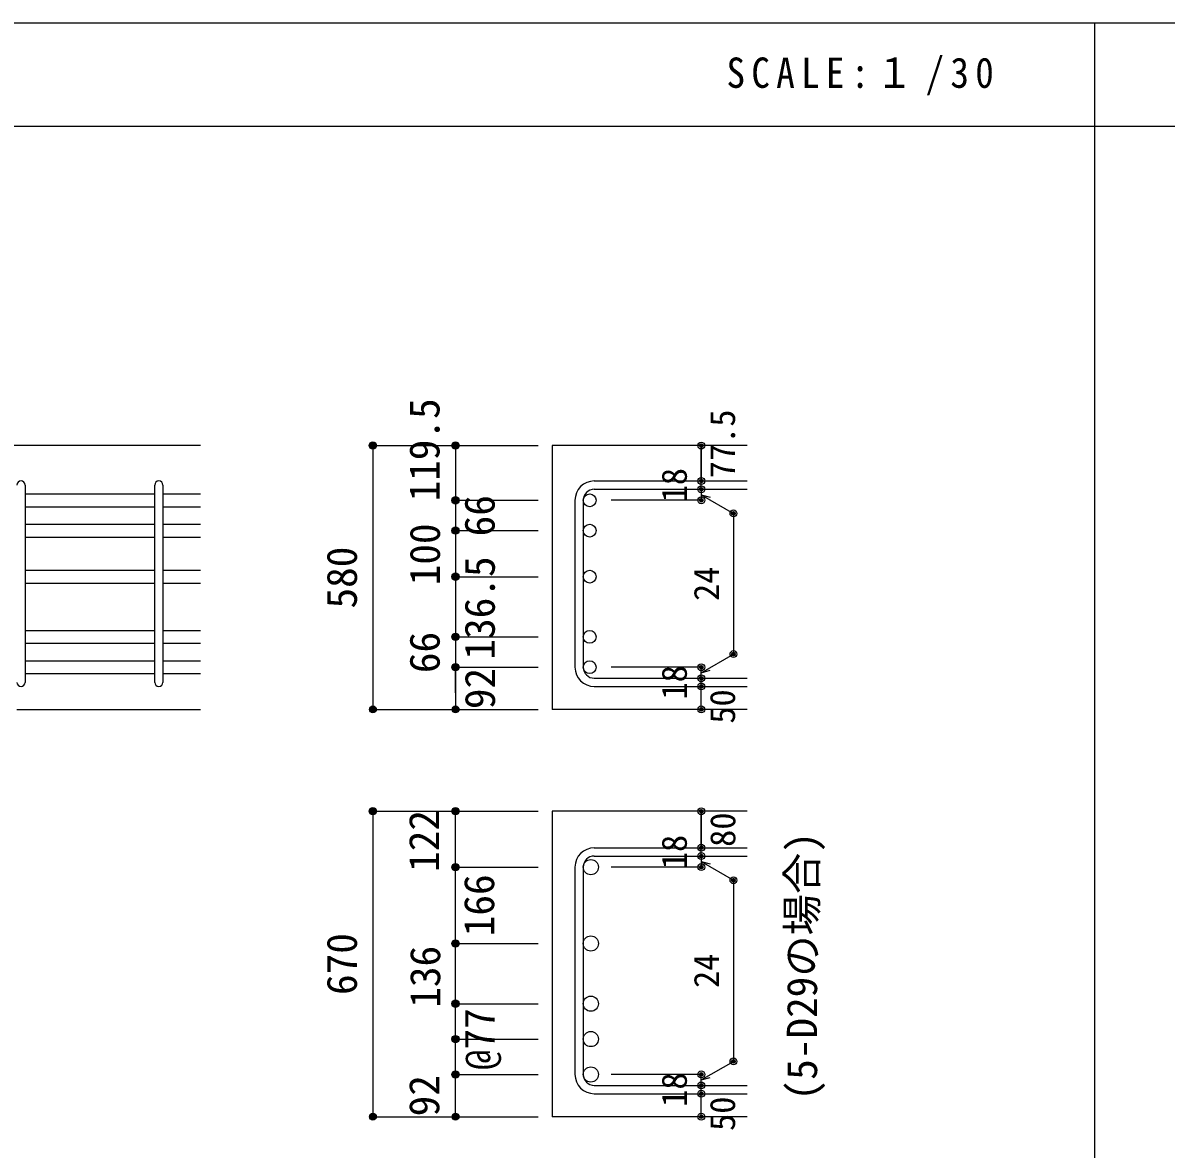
# Model space of a CAD drawing. Units: millimetres at full size, sheet at 1:30; details may follow other scales. Extents: x -5973 to 5954, y -4195 to 4201.
# Drawn here: x -3458 to -969, y 1749 to 4201 of the extents above; entities that cross this region are included whole.
import ezdxf
from ezdxf.enums import TextEntityAlignment as Align

# ---------------------------------------------------------------- set-up
doc = ezdxf.new("R2010")
doc.units = ezdxf.units.MM
doc.header["$LTSCALE"] = 30
doc.header["$PDMODE"] = 32
doc.header["$PDSIZE"] = 15
for name, color, linetype in [('0-1_躯体線', 2, 'Continuous'), ('0-5_基礎梁筋', 7, 'Continuous'), ('0-6_スタラップ筋', 7, 'Continuous'), ('0-7_文字', 4, 'Continuous'), ('0-D_寸法', 4, 'Continuous'), ('6-7_文字', 7, 'Continuous'), ('F-0_枠', 6, 'Continuous')]:
    doc.layers.add(name, color=color, linetype=linetype)
doc.styles.add('ＭＳ ゴシック', font='')
doc.styles.get('ＭＳ ゴシック').set_extended_font_data('MS Gothic')

msp = doc.modelspace()

# ---------------------------------------------------------------- linework, layer by layer
at = {"layer": '0-1_躯体線'}
for p, q in [((-3070.8, 3281.03), (-5120.8, 3281.03)), ((-1880.8, 3281.03), (-2305.8, 3281.03)), ((-2305.8, 3281.03), (-2305.8, 2706.53)), ((-3470.8, 2706.53), (-3070.8, 2706.53)), ((-1880.8, 2706.53), (-2305.8, 2706.53)), ((-1880.8, 2484.96), (-2305.8, 2484.96)), ((-2305.8, 2484.96), (-2305.8, 1819.96)), ((-1880.8, 1819.96), (-2305.8, 1819.96))]:
    msp.add_line(p, q, dxfattribs=at)
at = {"layer": '0-5_基礎梁筋'}
for p, q in [((-3452.8, 3175.83), (-3170.8, 3175.83)), ((-3152.8, 3175.83), (-3070.8, 3175.83)), ((-3452.8, 3147.83), (-3170.8, 3147.83)), ((-3152.8, 3147.83), (-3070.8, 3147.83)), ((-3452.8, 3109.83), (-3170.8, 3109.83)), ((-3152.8, 3109.83), (-3070.8, 3109.83)), ((-3452.8, 3081.83), (-3170.8, 3081.83)), ((-3152.8, 3081.83), (-3070.8, 3081.83)), ((-3452.8, 3009.53), (-3170.8, 3009.53)), ((-3152.8, 3009.53), (-3070.8, 3009.53)), ((-3452.8, 2981.53), (-3170.8, 2981.53)), ((-3152.8, 2981.53), (-3070.8, 2981.53)), ((-3452.8, 2878.53), (-3170.8, 2878.53)), ((-3152.8, 2878.53), (-3070.8, 2878.53)), ((-3452.8, 2850.53), (-3170.8, 2850.53)), ((-3152.8, 2850.53), (-3070.8, 2850.53)), ((-3452.8, 2812.53), (-3170.8, 2812.53)), ((-3152.8, 2812.53), (-3070.8, 2812.53)), ((-3452.8, 2784.53), (-3170.8, 2784.53)), ((-3152.8, 2784.53), (-3070.8, 2784.53))]:
    msp.add_line(p, q, dxfattribs=at)
at = {"layer": '0-5_基礎梁筋', "color": 3}
for centre, radius in [((-2223.8, 3161.83), 14), ((-2223.8, 3095.83), 14), ((-2223.8, 2995.53), 14), ((-2223.8, 2864.53), 14), ((-2223.8, 2798.53), 14), ((-2221.3, 2363.27), 16.5), ((-2221.3, 2196.96), 16.5), ((-2221.3, 2065.96), 16.5), ((-2221.3, 1988.96), 16.5), ((-2221.3, 1911.96), 16.5)]:
    msp.add_circle(centre, radius, dxfattribs=at)
at = {"layer": '0-6_スタラップ筋'}
for p, q in [((-3452.8, 3194.83), (-3452.8, 2765.53)), ((-3170.8, 2765.53), (-3170.8, 3194.83)), ((-3152.8, 3194.83), (-3152.8, 2765.53)), ((-2213.8, 3203.83), (-1880.8, 3203.83)), ((-2255.8, 3161.83), (-2255.8, 2798.53)), ((-2237.8, 3161.83), (-2237.8, 2798.53)), ((-2213.8, 3185.83), (-1880.8, 3185.83)), ((-2213.8, 2774.53), (-1880.8, 2774.53)), ((-2213.8, 2756.53), (-1880.8, 2756.53)), ((-2213.8, 2405.27), (-1880.8, 2405.27)), ((-2213.8, 2387.27), (-1880.8, 2387.27)), ((-2255.8, 2363.27), (-2255.8, 1911.96)), ((-2237.8, 2363.27), (-2237.8, 1911.96)), ((-2213.8, 1887.96), (-1880.8, 1887.96)), ((-2213.8, 1869.96), (-1880.8, 1869.96))]:
    msp.add_line(p, q, dxfattribs=at)
for centre, radius, start, end in [((-3461.8, 3194.83), 9, 0, 180), ((-3161.8, 3194.83), 9, 0, 180), ((-2213.8, 3161.83), 42, 90, 180), ((-2213.8, 3161.83), 24, 90, 180), ((-2213.8, 2798.53), 42, 180, 270), ((-2213.8, 2798.53), 24, 180, 270), ((-3461.8, 2765.53), 9, 180, 0), ((-3161.8, 2765.53), 9, 180, 0), ((-2213.8, 2363.27), 42, 90, 180), ((-2213.8, 2363.27), 24, 90, 180), ((-2213.8, 1911.96), 42, 180, 270), ((-2213.8, 1911.96), 24, 180, 270)]:
    msp.add_arc(centre, radius, start, end, dxfattribs=at)
at = {"layer": '0-D_寸法'}
for p, q in [((-2695.8, 3281.03), (-2515.8, 3281.03)), ((-2695.8, 3281.03), (-2515.8, 3281.03)), ((-2695.8, 3281.03), (-2695.8, 2706.53)), ((-2515.8, 3281.03), (-2335.8, 3281.03)), ((-2515.8, 3281.03), (-2335.8, 3281.03)), ((-2515.8, 3281.03), (-2515.8, 2706.53)), ((-1980.8, 3203.83), (-1980.8, 3281.03)), ((-1980.8, 3281.03), (-1980.8, 3203.83)), ((-1980.8, 3185.83), (-1980.8, 3203.83)), ((-2515.8, 3161.83), (-2335.8, 3161.83)), ((-2515.8, 3161.83), (-2335.8, 3161.83)), ((-1980.8, 3161.83), (-2176.89, 3161.83)), ((-1980.8, 3185.83), (-1980.8, 3161.83)), ((-1980.8, 3173.83), (-1910.74, 3133.39)), ((-1980.8, 3173.83), (-1961.48, 3168.66)), ((-1910.74, 3133.39), (-1910.74, 2826.98)), ((-2515.8, 3095.83), (-2335.8, 3095.83)), ((-2515.8, 3095.83), (-2335.8, 3095.83)), ((-2515.8, 2995.53), (-2335.8, 2995.53)), ((-2515.8, 2995.53), (-2335.8, 2995.53)), ((-2515.8, 2864.53), (-2335.8, 2864.53)), ((-1980.8, 2786.53), (-1910.74, 2826.98)), ((-2515.8, 2798.53), (-2335.8, 2798.53)), ((-2515.8, 2742.57), (-2515.8, 2798.53)), ((-1980.8, 2798.53), (-2176.89, 2798.53)), ((-1980.8, 2774.53), (-1980.8, 2798.53)), ((-1980.8, 2786.53), (-1961.48, 2791.71)), ((-1980.8, 2756.53), (-1980.8, 2774.53)), ((-1980.8, 2706.53), (-1980.8, 2756.53)), ((-2695.8, 2706.53), (-2515.8, 2706.53)), ((-2515.8, 2706.53), (-2335.8, 2706.53)), ((-2695.8, 2484.96), (-2515.8, 2484.96)), ((-2695.8, 2484.96), (-2515.8, 2484.96)), ((-2695.8, 2484.96), (-2695.8, 1819.96)), ((-2515.8, 2484.96), (-2335.8, 2484.96)), ((-2515.8, 2484.96), (-2335.8, 2484.96)), ((-2515.8, 1819.96), (-2515.8, 2484.96)), ((-1980.8, 2405.27), (-1980.8, 2484.96)), ((-1980.8, 2484.96), (-1980.8, 2405.27)), ((-1980.8, 2387.27), (-1980.8, 2405.27)), ((-1980.8, 2387.27), (-1980.8, 2363.27)), ((-1980.8, 2375.27), (-1910.74, 2334.82)), ((-1980.8, 2375.27), (-1961.48, 2370.09)), ((-2515.8, 2363.27), (-2335.8, 2363.27)), ((-2515.8, 2363.27), (-2335.8, 2363.27)), ((-1980.8, 2363.27), (-2176.89, 2363.27)), ((-1910.74, 2334.82), (-1910.74, 1940.41)), ((-2515.8, 2196.96), (-2335.8, 2196.96)), ((-2515.8, 2196.96), (-2335.8, 2196.96)), ((-2515.8, 2065.96), (-2335.8, 2065.96)), ((-2515.8, 1988.96), (-2335.8, 1988.96)), ((-1980.8, 1899.96), (-1910.74, 1940.41)), ((-2515.8, 1911.96), (-2335.8, 1911.96)), ((-1980.8, 1911.96), (-2176.89, 1911.96)), ((-1980.8, 1887.96), (-1980.8, 1911.96)), ((-1980.8, 1899.96), (-1961.48, 1905.14)), ((-1980.8, 1869.96), (-1980.8, 1887.96)), ((-1980.8, 1819.96), (-1980.8, 1869.96)), ((-2695.8, 1819.96), (-2515.8, 1819.96)), ((-2515.8, 1819.96), (-2335.8, 1819.96))]:
    msp.add_line(p, q, dxfattribs=at)
for centre, radius in [((-2695.8, 3281.03), 8), ((-2695.8, 3281.03), 7.2), ((-2695.8, 3281.03), 6.4), ((-2695.8, 3281.03), 5.6), ((-2695.8, 3281.03), 4.8), ((-2515.8, 3281.03), 8), ((-2515.8, 3281.03), 7.2), ((-2515.8, 3281.03), 6.4), ((-2515.8, 3281.03), 5.6), ((-2515.8, 3281.03), 4.8), ((-2695.8, 3281.03), 4), ((-2695.8, 3281.03), 3.2), ((-2695.8, 3281.03), 2.4), ((-2695.8, 3281.03), 1.6), ((-2695.8, 3281.03), 0.8), ((-2515.8, 3281.03), 4), ((-2515.8, 3281.03), 3.2), ((-2515.8, 3281.03), 2.4), ((-2515.8, 3281.03), 0.8), ((-1980.8, 3281.03), 4), ((-1980.8, 3281.03), 3.6), ((-1980.8, 3281.03), 3.2), ((-1980.8, 3281.03), 2.8), ((-1980.8, 3281.03), 2.4), ((-1980.8, 3281.03), 2), ((-1980.8, 3281.03), 1.6), ((-1980.8, 3281.03), 1.2), ((-1980.8, 3281.03), 0.8), ((-1980.8, 3281.03), 0.4), ((-1980.8, 3203.83), 4), ((-1980.8, 3185.83), 4), ((-1980.8, 3203.83), 3.6), ((-1980.8, 3185.83), 3.6), ((-1980.8, 3203.83), 3.2), ((-1980.8, 3185.83), 3.2), ((-1980.8, 3203.83), 2.8), ((-1980.8, 3185.83), 2.8), ((-1980.8, 3203.83), 2.4), ((-1980.8, 3185.83), 2.4), ((-1980.8, 3203.83), 2), ((-1980.8, 3185.83), 2), ((-1980.8, 3203.83), 1.6), ((-1980.8, 3185.83), 1.6), ((-1980.8, 3203.83), 1.2), ((-1980.8, 3185.83), 1.2), ((-1980.8, 3203.83), 0.8), ((-1980.8, 3185.83), 0.8), ((-1980.8, 3203.83), 0.4), ((-1980.8, 3185.83), 0.4), ((-2515.8, 3161.83), 8), ((-2515.8, 3161.83), 7.2), ((-2515.8, 3161.83), 6.4), ((-2515.8, 3161.83), 5.6), ((-2515.8, 3161.83), 4.8), ((-2515.8, 3161.83), 4), ((-2515.8, 3161.83), 3.2), ((-2515.8, 3161.83), 2.4), ((-2515.8, 3161.83), 1.6), ((-2515.8, 3161.83), 0.8), ((-1980.8, 3161.83), 4), ((-1980.8, 3161.83), 3.6), ((-1980.8, 3161.83), 3.2), ((-1980.8, 3161.83), 2.8), ((-1980.8, 3161.83), 2.4), ((-1980.8, 3161.83), 2), ((-1980.8, 3161.83), 1.6), ((-1980.8, 3161.83), 1.2), ((-1980.8, 3161.83), 0.8), ((-1980.8, 3161.83), 0.4), ((-1910.74, 3133.39), 4), ((-1910.74, 3133.39), 3.6), ((-1910.74, 3133.39), 3.2), ((-1910.74, 3133.39), 2.8), ((-1910.74, 3133.39), 2.4), ((-1910.74, 3133.39), 2), ((-1910.74, 3133.39), 1.6), ((-1910.74, 3133.39), 1.2), ((-1910.74, 3133.39), 0.8), ((-1910.74, 3133.39), 0.4), ((-2515.8, 3095.83), 8), ((-2515.8, 3095.83), 7.2), ((-2515.8, 3095.83), 6.4), ((-2515.8, 3095.83), 5.6), ((-2515.8, 3095.83), 4.8), ((-2515.8, 3095.83), 4), ((-2515.8, 3095.83), 3.2), ((-2515.8, 3095.83), 2.4), ((-2515.8, 3095.83), 1.6), ((-2515.8, 3095.83), 0.8), ((-2515.8, 2995.53), 8), ((-2515.8, 2995.53), 7.2), ((-2515.8, 2995.53), 6.4), ((-2515.8, 2995.53), 5.6), ((-2515.8, 2995.53), 4.8), ((-2515.8, 2995.53), 4), ((-2515.8, 2995.53), 3.2), ((-2515.8, 2995.53), 2.4), ((-2515.8, 2995.53), 1.6), ((-2515.8, 2995.53), 0.8), ((-2515.8, 2864.53), 8), ((-2515.8, 2864.53), 7.2), ((-2515.8, 2864.53), 6.4), ((-2515.8, 2864.53), 5.6), ((-2515.8, 2864.53), 4.8), ((-2515.8, 2864.53), 4), ((-2515.8, 2864.53), 3.2), ((-2515.8, 2864.53), 2.4), ((-2515.8, 2864.53), 1.6), ((-2515.8, 2864.53), 0.8), ((-1910.74, 2826.98), 4), ((-1910.74, 2826.98), 3.6), ((-1910.74, 2826.98), 3.2), ((-1910.74, 2826.98), 2.8), ((-1910.74, 2826.98), 2.4), ((-1910.74, 2826.98), 2), ((-1910.74, 2826.98), 1.6), ((-1910.74, 2826.98), 1.2), ((-1910.74, 2826.98), 0.8), ((-1910.74, 2826.98), 0.4), ((-2515.8, 2798.53), 8), ((-2515.8, 2798.53), 7.2), ((-2515.8, 2798.53), 6.4), ((-2515.8, 2798.53), 5.6), ((-2515.8, 2798.53), 4.8), ((-2515.8, 2798.53), 4), ((-2515.8, 2798.53), 3.2), ((-2515.8, 2798.53), 2.4), ((-2515.8, 2798.53), 1.6), ((-2515.8, 2798.53), 0.8), ((-1980.8, 2798.53), 4), ((-1980.8, 2798.53), 3.6), ((-1980.8, 2798.53), 3.2), ((-1980.8, 2798.53), 2.8), ((-1980.8, 2798.53), 2.4), ((-1980.8, 2798.53), 2), ((-1980.8, 2798.53), 1.6), ((-1980.8, 2798.53), 1.2), ((-1980.8, 2798.53), 0.8), ((-1980.8, 2798.53), 0.4), ((-1980.8, 2774.53), 4), ((-1980.8, 2774.53), 3.6), ((-1980.8, 2774.53), 3.2), ((-1980.8, 2774.53), 2.8), ((-1980.8, 2774.53), 2.4), ((-1980.8, 2774.53), 2), ((-1980.8, 2774.53), 1.6), ((-1980.8, 2774.53), 1.2), ((-1980.8, 2774.53), 0.8), ((-1980.8, 2774.53), 0.4), ((-1980.8, 2756.53), 4), ((-1980.8, 2756.53), 3.6), ((-1980.8, 2756.53), 3.2), ((-1980.8, 2756.53), 2.8), ((-1980.8, 2756.53), 2.4), ((-1980.8, 2756.53), 2), ((-1980.8, 2756.53), 1.6), ((-1980.8, 2756.53), 1.2), ((-1980.8, 2756.53), 0.8), ((-1980.8, 2756.53), 0.4), ((-2695.8, 2706.53), 7.2), ((-2515.8, 2706.53), 7.2), ((-2695.8, 2706.53), 6.4), ((-2695.8, 2706.53), 5.6), ((-2695.8, 2706.53), 4.8), ((-2695.8, 2706.53), 4), ((-2695.8, 2706.53), 3.2), ((-2695.8, 2706.53), 2.4), ((-2695.8, 2706.53), 1.6), ((-2695.8, 2706.53), 0.8), ((-2515.8, 2706.53), 6.4), ((-2515.8, 2706.53), 5.6), ((-2515.8, 2706.53), 4.8), ((-2515.8, 2706.53), 4), ((-2515.8, 2706.53), 3.2), ((-2515.8, 2706.53), 2.4), ((-2515.8, 2706.53), 1.6), ((-2515.8, 2706.53), 0.8), ((-1980.8, 2706.53), 4), ((-1980.8, 2706.53), 3.6), ((-1980.8, 2706.53), 3.2), ((-1980.8, 2706.53), 2.8), ((-1980.8, 2706.53), 2.4), ((-1980.8, 2706.53), 2), ((-1980.8, 2706.53), 1.6), ((-1980.8, 2706.53), 1.2), ((-1980.8, 2706.53), 0.8), ((-1980.8, 2706.53), 0.4), ((-2695.8, 2484.96), 8), ((-2695.8, 2484.96), 7.2), ((-2695.8, 2484.96), 6.4), ((-2695.8, 2484.96), 5.6), ((-2695.8, 2484.96), 4.8), ((-2515.8, 2484.96), 8), ((-2515.8, 2484.96), 7.2), ((-2515.8, 2484.96), 6.4), ((-2515.8, 2484.96), 5.6), ((-2515.8, 2484.96), 4.8), ((-2695.8, 2484.96), 4), ((-2695.8, 2484.96), 3.2), ((-2695.8, 2484.96), 2.4), ((-2695.8, 2484.96), 1.6), ((-2695.8, 2484.96), 0.8), ((-2515.8, 2484.96), 4), ((-2515.8, 2484.96), 3.2), ((-2515.8, 2484.96), 2.4), ((-2515.8, 2484.96), 0.8), ((-1980.8, 2484.96), 4), ((-1980.8, 2484.96), 3.6), ((-1980.8, 2484.96), 3.2), ((-1980.8, 2484.96), 2.8), ((-1980.8, 2484.96), 2.4), ((-1980.8, 2484.96), 2), ((-1980.8, 2484.96), 1.6), ((-1980.8, 2484.96), 1.2), ((-1980.8, 2484.96), 0.8), ((-1980.8, 2484.96), 0.4), ((-1980.8, 2405.27), 4), ((-1980.8, 2387.27), 4), ((-1980.8, 2405.27), 3.6), ((-1980.8, 2387.27), 3.6), ((-1980.8, 2405.27), 3.2), ((-1980.8, 2387.27), 3.2), ((-1980.8, 2405.27), 2.8), ((-1980.8, 2387.27), 2.8), ((-1980.8, 2405.27), 2.4), ((-1980.8, 2387.27), 2.4), ((-1980.8, 2405.27), 2), ((-1980.8, 2405.27), 1.6), ((-1980.8, 2405.27), 1.2), ((-1980.8, 2405.27), 0.8), ((-1980.8, 2405.27), 0.4), ((-2515.8, 2363.27), 8), ((-2515.8, 2363.27), 7.2), ((-2515.8, 2363.27), 6.4), ((-2515.8, 2363.27), 5.6), ((-2515.8, 2363.27), 4.8), ((-2515.8, 2363.27), 4), ((-2515.8, 2363.27), 3.2), ((-2515.8, 2363.27), 2.4), ((-2515.8, 2363.27), 1.6), ((-1980.8, 2363.27), 4), ((-1980.8, 2363.27), 3.6), ((-1980.8, 2363.27), 3.2), ((-1980.8, 2363.27), 2.8), ((-1980.8, 2363.27), 2.4), ((-1980.8, 2387.27), 2), ((-1980.8, 2363.27), 2), ((-1980.8, 2387.27), 1.6), ((-1980.8, 2363.27), 1.6), ((-1980.8, 2387.27), 1.2), ((-1980.8, 2387.27), 0.8), ((-1980.8, 2387.27), 0.4), ((-2515.8, 2363.27), 0.8), ((-1980.8, 2363.27), 1.2), ((-1980.8, 2363.27), 0.8), ((-1980.8, 2363.27), 0.4), ((-1910.74, 2334.82), 4), ((-1910.74, 2334.82), 3.6), ((-1910.74, 2334.82), 3.2), ((-1910.74, 2334.82), 2.8), ((-1910.74, 2334.82), 2.4), ((-1910.74, 2334.82), 2), ((-1910.74, 2334.82), 1.6), ((-1910.74, 2334.82), 1.2), ((-1910.74, 2334.82), 0.8), ((-1910.74, 2334.82), 0.4), ((-2515.8, 2196.96), 8), ((-2515.8, 2196.96), 7.2), ((-2515.8, 2196.96), 6.4), ((-2515.8, 2196.96), 5.6), ((-2515.8, 2196.96), 4.8), ((-2515.8, 2196.96), 4), ((-2515.8, 2196.96), 3.2), ((-2515.8, 2196.96), 2.4), ((-2515.8, 2196.96), 1.6), ((-2515.8, 2196.96), 0.8), ((-2515.8, 2065.96), 8), ((-2515.8, 2065.96), 7.2), ((-2515.8, 2065.96), 6.4), ((-2515.8, 2065.96), 5.6), ((-2515.8, 2065.96), 4.8), ((-2515.8, 2065.96), 4), ((-2515.8, 2065.96), 3.2), ((-2515.8, 2065.96), 2.4), ((-2515.8, 2065.96), 1.6), ((-2515.8, 2065.96), 0.8), ((-2515.8, 1988.96), 8), ((-2515.8, 1988.96), 7.2), ((-2515.8, 1988.96), 6.4), ((-2515.8, 1988.96), 5.6), ((-2515.8, 1988.96), 4.8), ((-2515.8, 1988.96), 4), ((-2515.8, 1988.96), 3.2), ((-2515.8, 1988.96), 2.4), ((-2515.8, 1988.96), 1.6), ((-2515.8, 1988.96), 0.8), ((-1910.74, 1940.41), 4), ((-1910.74, 1940.41), 3.6), ((-1910.74, 1940.41), 3.2), ((-1910.74, 1940.41), 2.8), ((-1910.74, 1940.41), 2.4), ((-1910.74, 1940.41), 2), ((-1910.74, 1940.41), 1.6), ((-1910.74, 1940.41), 1.2), ((-2515.8, 1911.96), 8), ((-2515.8, 1911.96), 7.2), ((-2515.8, 1911.96), 6.4), ((-2515.8, 1911.96), 5.6), ((-2515.8, 1911.96), 4.8), ((-1910.74, 1940.41), 0.8), ((-1910.74, 1940.41), 0.4), ((-2515.8, 1911.96), 4), ((-2515.8, 1911.96), 3.2), ((-2515.8, 1911.96), 2.4), ((-2515.8, 1911.96), 1.6), ((-2515.8, 1911.96), 0.8), ((-1980.8, 1911.96), 4), ((-1980.8, 1887.96), 4), ((-1980.8, 1911.96), 3.6), ((-1980.8, 1911.96), 3.2), ((-1980.8, 1911.96), 2.8), ((-1980.8, 1911.96), 2.4), ((-1980.8, 1911.96), 2), ((-1980.8, 1911.96), 1.6), ((-1980.8, 1911.96), 1.2), ((-1980.8, 1911.96), 0.8), ((-1980.8, 1911.96), 0.4), ((-1980.8, 1869.96), 4), ((-1980.8, 1887.96), 3.6), ((-1980.8, 1869.96), 3.6), ((-1980.8, 1887.96), 3.2), ((-1980.8, 1869.96), 3.2), ((-1980.8, 1887.96), 2.8), ((-1980.8, 1869.96), 2.8), ((-1980.8, 1887.96), 2.4), ((-1980.8, 1869.96), 2.4), ((-1980.8, 1887.96), 2), ((-1980.8, 1869.96), 2), ((-1980.8, 1887.96), 1.6), ((-1980.8, 1869.96), 1.6), ((-1980.8, 1887.96), 1.2), ((-1980.8, 1869.96), 1.2), ((-1980.8, 1887.96), 0.8), ((-1980.8, 1869.96), 0.8), ((-1980.8, 1887.96), 0.4), ((-1980.8, 1869.96), 0.4), ((-2695.8, 1819.96), 7.2), ((-2695.8, 1819.96), 6.4), ((-2695.8, 1819.96), 5.6), ((-2695.8, 1819.96), 4.8), ((-2695.8, 1819.96), 4), ((-2695.8, 1819.96), 3.2), ((-2695.8, 1819.96), 2.4), ((-2695.8, 1819.96), 1.6), ((-2695.8, 1819.96), 0.8), ((-2515.8, 1819.96), 7.2), ((-2515.8, 1819.96), 6.4), ((-2515.8, 1819.96), 5.6), ((-2515.8, 1819.96), 4.8), ((-2515.8, 1819.96), 4), ((-2515.8, 1819.96), 3.2), ((-2515.8, 1819.96), 2.4), ((-2515.8, 1819.96), 1.6), ((-2515.8, 1819.96), 0.8), ((-1980.8, 1819.96), 4), ((-1980.8, 1819.96), 3.6), ((-1980.8, 1819.96), 3.2), ((-1980.8, 1819.96), 2.8), ((-1980.8, 1819.96), 2.4), ((-1980.8, 1819.96), 2), ((-1980.8, 1819.96), 1.6), ((-1980.8, 1819.96), 1.2), ((-1980.8, 1819.96), 0.8), ((-1980.8, 1819.96), 0.4)]:
    msp.add_circle(centre, radius, dxfattribs=at)
at = {"layer": '0-D_寸法', "color": 7}
for p in [(-2695.8, 3281.03), (-2695.8, 3281.03), (-2515.8, 3281.03), (-1980.8, 3281.03), (-1980.8, 3203.83), (-1980.8, 3185.83), (-2515.8, 3161.83), (-1980.8, 3161.83), (-1910.74, 3133.39), (-2515.8, 3095.83), (-2515.8, 2995.53), (-2515.8, 2864.53), (-2515.8, 2864.53), (-1910.74, 2826.98), (-2515.8, 2798.53), (-2515.8, 2798.53), (-1980.8, 2798.53), (-1980.8, 2798.53), (-1980.8, 2774.53), (-1980.8, 2756.53), (-2695.8, 2706.53), (-2515.8, 2706.53), (-1980.8, 2706.53), (-2695.8, 2484.96), (-2695.8, 2484.96), (-2515.8, 2484.96), (-1980.8, 2484.96), (-1980.8, 2405.27), (-1980.8, 2387.27), (-2515.8, 2363.27), (-1980.8, 2363.27), (-1910.74, 2334.82), (-2515.8, 2196.96), (-2515.8, 2065.96), (-2515.8, 2065.96), (-2515.8, 1988.96), (-2515.8, 1988.96), (-1910.74, 1940.41), (-2515.8, 1911.96), (-2515.8, 1911.96), (-1980.8, 1911.96), (-1980.8, 1911.96), (-1980.8, 1887.96), (-1980.8, 1869.96), (-2695.8, 1819.96), (-2695.8, 1819.96), (-2515.8, 1819.96), (-1980.8, 1819.96)]:
    msp.add_point(p, dxfattribs=at)
at = {"layer": 'F-0_枠'}
msp.add_line((-5972.88, 4201.15), (5954.1, 4201.15), dxfattribs=at)
at = {"layer": 'F-0_枠', "color": 2}
for p, q in [((-1124.64, 4201.15), (-1124.64, -4195.24)), ((-5972.88, 3976.15), (3723.6, 3976.15))]:
    msp.add_line(p, q, dxfattribs=at)

# ---------------------------------------------------------------- texts
at = {"layer": '0-7_文字', "color": 7, "style": 'ＭＳ ゴシック'}
msp.add_text('(5-D29の場合)', height=65.98, rotation=90, dxfattribs=at).set_placement((-1708.91, 1855.31), align=Align.BOTTOM_LEFT)
at = {"layer": '0-D_寸法', "style": 'ＭＳ ゴシック'}
for s, height, p in [('119.5', 65.98, (-2530.92, 3159.32)), ('77.5', 54.99, (-1890.8, 3209.83)), ('18', 54.99, (-1995.8, 3157.33)), ('66', 65.98, (-2410.86, 3083.3)), ('100', 65.98, (-2530.04, 2976.78)), ('580', 65.98, (-2710.8, 2926.28)), ('136.5', 65.98, (-2410.56, 2815.17)), ('24', 54.99, (-1925.74, 2942.68)), ('66', 65.98, (-2530.55, 2785.57)), ('92', 65.98, (-2410.11, 2707.24)), ('18', 54.99, (-1995.8, 2728.03)), ('50', 54.99, (-1890.8, 2675.53)), ('122', 65.98, (-2531.74, 2352.89)), ('80', 54.99, (-1890.2, 2407.36)), ('18', 54.99, (-1995.8, 2358.77)), ('166', 65.98, (-2411.9, 2212.86)), ('670', 65.98, (-2710.8, 2084.96)), ('136', 65.98, (-2529.44, 2057.19)), ('24', 54.99, (-1925.74, 2100.12)), ('@77', 65.98, (-2410.8, 1921.46)), ('92', 65.98, (-2531.49, 1820.68)), ('18', 54.99, (-1995.8, 1841.46)), ('50', 54.99, (-1890.8, 1788.96))]:
    msp.add_text(s, height=height, rotation=90, dxfattribs=at).set_placement(p, align=Align.BOTTOM_LEFT)
at = {"layer": '6-7_文字', "color": 2, "insert": (-1925.98, 4043.65), "char_height": 65.98, "attachment_point": 7, "style": 'ＭＳ ゴシック'}
msp.add_mtext('\\T1.34;\\W0.9;SCALE:１/30', dxfattribs=at)

doc.saveas('drawing.dxf')
